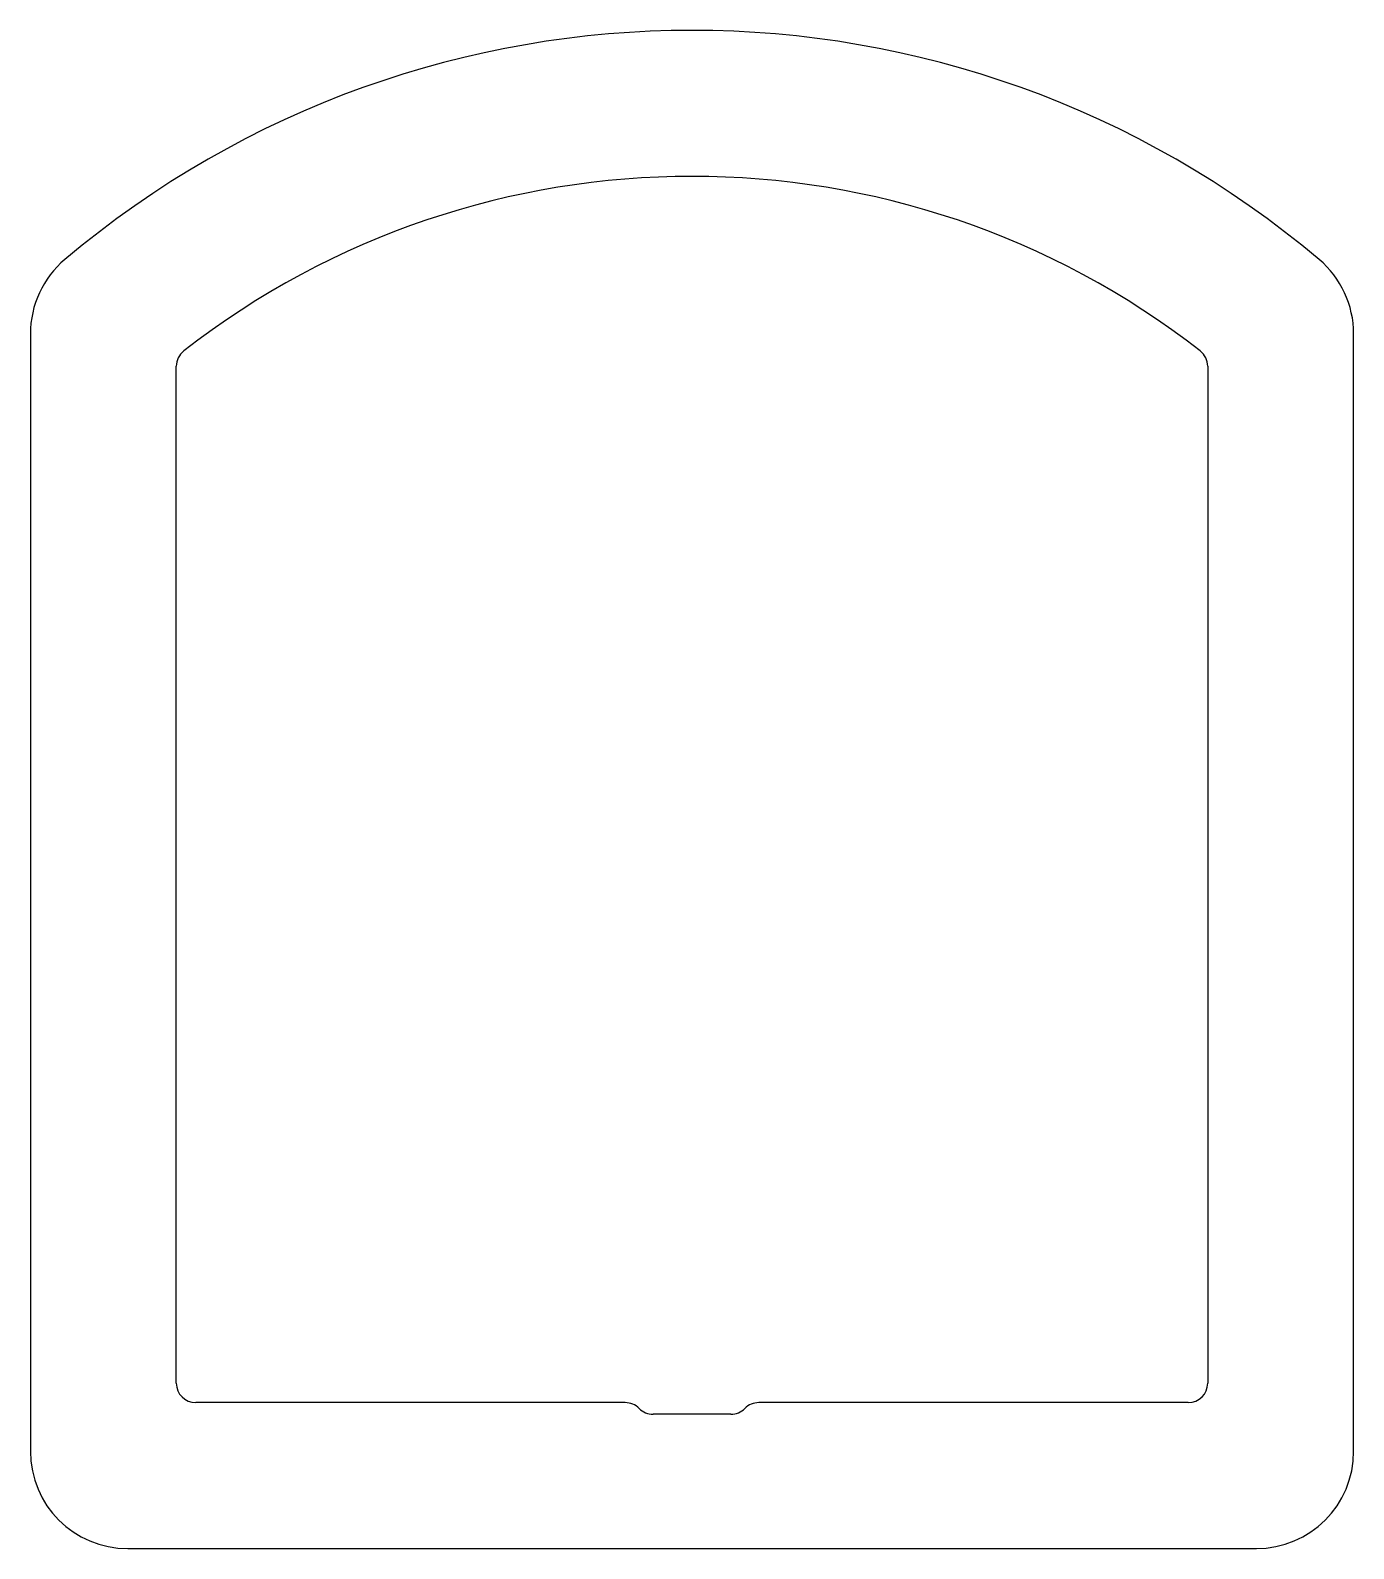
# Model space of a CAD drawing. Extents: x 1814.3 to 1827.9, y 1593.7 to 1609.3.
import ezdxf

# ---------------------------------------------------------------- set-up
doc = ezdxf.new("R2010")
doc.units = 0
doc.layers.get('0').update_dxf_attribs({"linetype": 'CONTINUOUS'})

msp = doc.modelspace()

# ---------------------------------------------------------------- linework, layer by layer
for p, q in [((1814.321, 1606.159), (1814.321, 1594.677)), ((1827.921, 1594.677), (1827.921, 1606.159)), ((1815.821, 1595.377), (1815.821, 1605.825)), ((1826.421, 1605.825), (1826.421, 1595.377)), ((1820.435, 1595.177), (1816.021, 1595.177)), ((1826.221, 1595.177), (1821.807, 1595.177)), ((1821.521, 1595.057), (1820.721, 1595.057)), ((1815.321, 1593.677), (1826.921, 1593.677))]:
    msp.add_line(p, q)
for centre, radius, start, end in [((1821.121, 1599.277), 10, 49.876, 130.124), ((1821.121, 1599.277), 8.5, 52.0875, 127.9125), ((1815.321, 1606.159), 1, 130.124, 180), ((1826.921, 1606.159), 1, 0, 49.876), ((1816.021, 1605.825), 0.2, 127.9125, 180), ((1826.221, 1605.825), 0.2, 0, 52.0875), ((1816.021, 1595.377), 0.2, 180, 270), ((1826.221, 1595.377), 0.2, 270, 0), ((1820.435, 1594.977), 0.2, 44.427, 90), ((1820.721, 1595.257), 0.2, 224.427, 270), ((1821.521, 1595.257), 0.2, 270, 315.573), ((1821.807, 1594.977), 0.2, 90, 135.573), ((1815.321, 1594.677), 1, 180, 270), ((1826.921, 1594.677), 1, 270, 0)]:
    msp.add_arc(centre, radius, start, end)

doc.saveas('drawing.dxf')
